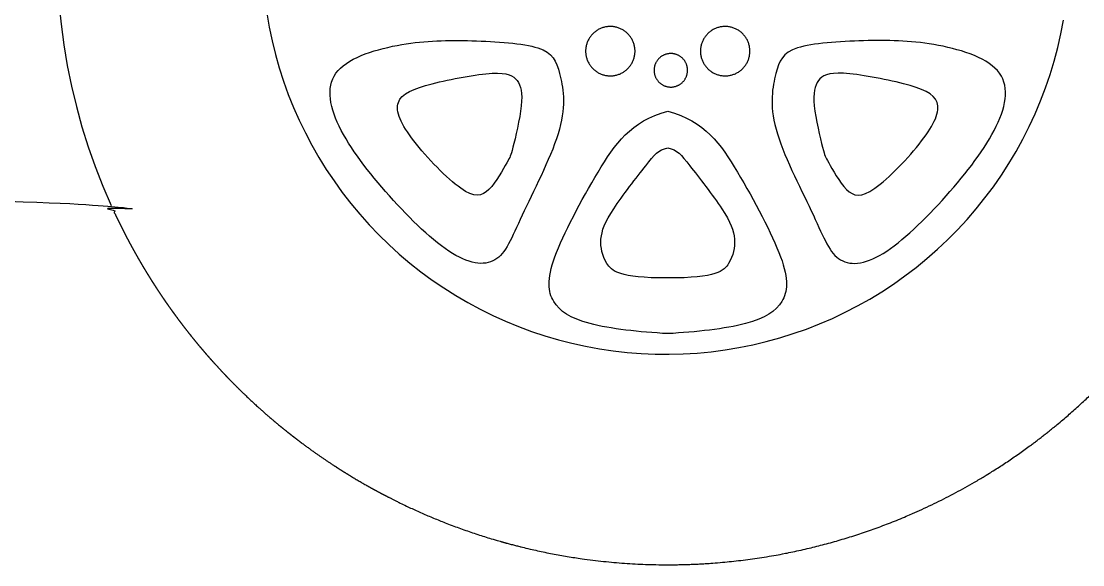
# Model space of a CAD drawing. Header units: millimetres. Extents: x 500 to 16522, y -4 to 2093.
# Drawn here: x 3972 to 4572, y -4 to 303 of the extents above; entities that cross this region are included whole.
import ezdxf

# ---------------------------------------------------------------- set-up
doc = ezdxf.new("R2010")
doc.units = ezdxf.units.MM
doc.header["$MEASUREMENT"] = 0
doc.layers.add('inner', color=180, linetype='Continuous')
doc.layers.add('outer', color=200, linetype='Continuous')

msp = doc.modelspace()

# ---------------------------------------------------------------- linework, layer by layer
at = {"layer": 'inner'}
for points in [[(3993.52, 313.11), (3994.68, 301.3), (3996.24, 289.54), (3998.2, 277.84), (4000.56, 266.22), (4003.32, 254.68), (4006.48, 243.25), (4010.03, 231.93), (4013.96, 220.74), (4018.28, 209.69), (4022.97, 198.79)], [(4110.83, 307.35), (4112.2, 299.55), (4113.83, 291.8), (4115.74, 284.12), (4117.91, 276.5), (4120.34, 268.97), (4123.04, 261.52), (4125.99, 254.17), (4129.19, 246.93), (4132.65, 239.8), (4136.34, 232.8), (4140.28, 225.93), (4144.46, 219.21), (4148.87, 212.63), (4153.5, 206.2), (4158.35, 199.95), (4163.42, 193.86), (4168.69, 187.95), (4174.17, 182.23), (4179.84, 176.71), (4185.7, 171.38), (4191.74, 166.26), (4197.96, 161.36), (4204.34, 156.67), (4210.88, 152.21), (4217.57, 147.97), (4224.41, 143.97), (4231.38, 140.21), (4238.47, 136.7), (4245.68, 133.43), (4253.01, 130.42), (4260.43, 127.66), (4267.94, 125.16), (4275.54, 122.92), (4283.21, 120.95), (4290.94, 119.25), (4298.73, 117.81), (4306.56, 116.65), (4314.43, 115.76), (4322.32, 115.14), (4330.24, 114.79), (4338.15, 114.73), (4346.07, 114.93), (4353.97, 115.41), (4361.86, 116.17), (4369.71, 117.19), (4377.52, 118.49), (4385.28, 120.06), (4392.98, 121.9), (4400.62, 124.01), (4408.17, 126.38), (4415.64, 129.01), (4423.02, 131.89), (4430.29, 135.03), (4437.44, 138.43), (4444.47, 142.06), (4451.38, 145.94), (4458.14, 150.06), (4464.76, 154.41), (4471.22, 158.99), (4477.52, 163.78), (4483.65, 168.8), (4489.6, 174.02), (4495.37, 179.45), (4500.94, 185.07), (4506.32, 190.88), (4511.49, 196.88), (4516.45, 203.05), (4521.19, 209.39), (4525.71, 215.9), (4530.01, 222.55), (4534.06, 229.35), (4537.88, 236.29), (4541.46, 243.35), (4544.79, 250.54), (4547.87, 257.83), (4550.69, 265.23), (4553.26, 272.72), (4555.56, 280.3), (4557.6, 287.95), (4559.37, 295.67), (4560.87, 303.44)]]:
    msp.add_lwpolyline(points, dxfattribs=at)
for points in [[(4318.84, 285.96), (4318.83, 286.45), (4318.8, 286.93), (4318.76, 287.41), (4318.7, 287.89), (4318.63, 288.37), (4318.53, 288.85), (4318.43, 289.32), (4318.3, 289.79), (4318.16, 290.25), (4318, 290.71), (4317.83, 291.16), (4317.64, 291.61), (4317.44, 292.05), (4317.22, 292.48), (4316.99, 292.9), (4316.74, 293.32), (4316.48, 293.73), (4316.2, 294.12), (4315.91, 294.51), (4315.61, 294.89), (4315.29, 295.25), (4314.96, 295.61), (4314.62, 295.95), (4314.27, 296.29), (4313.9, 296.61), (4313.53, 296.91), (4313.14, 297.21), (4312.75, 297.49), (4312.34, 297.75), (4311.93, 298), (4311.51, 298.24), (4311.08, 298.46), (4310.64, 298.67), (4310.19, 298.86), (4309.74, 299.04), (4309.29, 299.2), (4308.82, 299.34), (4308.36, 299.47), (4307.89, 299.59), (4307.41, 299.68), (4306.93, 299.76), (4306.45, 299.82), (4305.97, 299.87), (4305.49, 299.9), (4305, 299.91), (4304.52, 299.91), (4304.04, 299.89), (4303.55, 299.85), (4303.07, 299.8), (4302.59, 299.72), (4302.12, 299.64), (4301.64, 299.53), (4301.18, 299.41), (4300.71, 299.27), (4300.25, 299.12), (4299.8, 298.95), (4299.35, 298.77), (4298.91, 298.57), (4298.47, 298.35), (4298.05, 298.12), (4297.63, 297.88), (4297.22, 297.62), (4296.82, 297.35), (4296.43, 297.06), (4296.05, 296.76), (4295.68, 296.45), (4295.32, 296.12), (4294.98, 295.78), (4294.64, 295.43), (4294.32, 295.07), (4294.01, 294.7), (4293.71, 294.32), (4293.43, 293.93), (4293.16, 293.52), (4292.9, 293.11), (4292.66, 292.69), (4292.44, 292.26), (4292.22, 291.83), (4292.03, 291.38), (4291.85, 290.93), (4291.68, 290.48), (4291.53, 290.02), (4291.4, 289.55), (4291.29, 289.08), (4291.19, 288.61), (4291.1, 288.13), (4291.03, 287.65), (4290.98, 287.17), (4290.95, 286.69), (4290.93, 286.2), (4290.93, 285.72), (4290.95, 285.24), (4290.98, 284.75), (4291.03, 284.27), (4291.1, 283.79), (4291.19, 283.31), (4291.29, 282.84), (4291.4, 282.37), (4291.53, 281.9), (4291.68, 281.44), (4291.85, 280.99), (4292.03, 280.54), (4292.22, 280.1), (4292.44, 279.66), (4292.66, 279.23), (4292.9, 278.81), (4293.16, 278.4), (4293.43, 278), (4293.71, 277.6), (4294.01, 277.22), (4294.32, 276.85), (4294.64, 276.49), (4294.98, 276.14), (4295.32, 275.8), (4295.68, 275.48), (4296.05, 275.16), (4296.43, 274.86), (4296.82, 274.58), (4297.22, 274.3), (4297.63, 274.04), (4298.05, 273.8), (4298.47, 273.57), (4298.91, 273.35), (4299.35, 273.15), (4299.8, 272.97), (4300.25, 272.8), (4300.71, 272.65), (4301.18, 272.51), (4301.64, 272.39), (4302.12, 272.29), (4302.59, 272.2), (4303.07, 272.13), (4303.55, 272.07), (4304.04, 272.04), (4304.52, 272.01), (4305, 272.01), (4305.49, 272.02), (4305.97, 272.05), (4306.45, 272.1), (4306.93, 272.16), (4307.41, 272.24), (4307.89, 272.34), (4308.36, 272.45), (4308.82, 272.58), (4309.29, 272.72), (4309.74, 272.88), (4310.19, 273.06), (4310.64, 273.25), (4311.08, 273.46), (4311.51, 273.68), (4311.93, 273.92), (4312.34, 274.17), (4312.75, 274.44), (4313.14, 274.72), (4313.53, 275.01), (4313.9, 275.32), (4314.27, 275.64), (4314.62, 275.97), (4314.96, 276.31), (4315.29, 276.67), (4315.61, 277.03), (4315.91, 277.41), (4316.2, 277.8), (4316.48, 278.2), (4316.74, 278.6), (4316.99, 279.02), (4317.22, 279.44), (4317.44, 279.88), (4317.64, 280.32), (4317.83, 280.76), (4318, 281.21), (4318.16, 281.67), (4318.3, 282.14), (4318.43, 282.6), (4318.53, 283.08), (4318.63, 283.55), (4318.7, 284.03), (4318.76, 284.51), (4318.8, 284.99), (4318.83, 285.48)], [(4383.7, 285.96), (4383.69, 286.45), (4383.67, 286.93), (4383.62, 287.41), (4383.57, 287.89), (4383.49, 288.37), (4383.4, 288.85), (4383.29, 289.32), (4383.17, 289.79), (4383.02, 290.25), (4382.87, 290.71), (4382.69, 291.16), (4382.51, 291.61), (4382.3, 292.05), (4382.08, 292.48), (4381.85, 292.9), (4381.6, 293.32), (4381.34, 293.73), (4381.06, 294.12), (4380.77, 294.51), (4380.47, 294.89), (4380.15, 295.25), (4379.82, 295.61), (4379.48, 295.95), (4379.13, 296.29), (4378.77, 296.61), (4378.39, 296.91), (4378.01, 297.21), (4377.61, 297.49), (4377.21, 297.75), (4376.79, 298), (4376.37, 298.24), (4375.94, 298.46), (4375.5, 298.67), (4375.06, 298.86), (4374.61, 299.04), (4374.15, 299.2), (4373.69, 299.34), (4373.22, 299.47), (4372.75, 299.59), (4372.28, 299.68), (4371.8, 299.76), (4371.32, 299.82), (4370.84, 299.87), (4370.35, 299.9), (4369.87, 299.91), (4369.38, 299.91), (4368.9, 299.89), (4368.42, 299.85), (4367.94, 299.8), (4367.46, 299.72), (4366.98, 299.64), (4366.51, 299.53), (4366.04, 299.41), (4365.57, 299.27), (4365.12, 299.12), (4364.66, 298.95), (4364.21, 298.77), (4363.77, 298.57), (4363.34, 298.35), (4362.91, 298.12), (4362.49, 297.88), (4362.08, 297.62), (4361.68, 297.35), (4361.29, 297.06), (4360.91, 296.76), (4360.54, 296.45), (4360.19, 296.12), (4359.84, 295.78), (4359.5, 295.43), (4359.18, 295.07), (4358.87, 294.7), (4358.58, 294.32), (4358.29, 293.93), (4358.02, 293.52), (4357.77, 293.11), (4357.53, 292.69), (4357.3, 292.26), (4357.09, 291.83), (4356.89, 291.38), (4356.71, 290.93), (4356.55, 290.48), (4356.4, 290.02), (4356.27, 289.55), (4356.15, 289.08), (4356.05, 288.61), (4355.97, 288.13), (4355.9, 287.65), (4355.85, 287.17), (4355.81, 286.69), (4355.8, 286.2), (4355.8, 285.72), (4355.81, 285.24), (4355.85, 284.75), (4355.9, 284.27), (4355.97, 283.79), (4356.05, 283.31), (4356.15, 282.84), (4356.27, 282.37), (4356.4, 281.9), (4356.55, 281.44), (4356.71, 280.99), (4356.89, 280.54), (4357.09, 280.1), (4357.3, 279.66), (4357.53, 279.23), (4357.77, 278.81), (4358.02, 278.4), (4358.29, 278), (4358.58, 277.6), (4358.87, 277.22), (4359.18, 276.85), (4359.5, 276.49), (4359.84, 276.14), (4360.19, 275.8), (4360.54, 275.48), (4360.91, 275.16), (4361.29, 274.86), (4361.68, 274.58), (4362.08, 274.3), (4362.49, 274.04), (4362.91, 273.8), (4363.34, 273.57), (4363.77, 273.35), (4364.21, 273.15), (4364.66, 272.97), (4365.12, 272.8), (4365.57, 272.65), (4366.04, 272.51), (4366.51, 272.39), (4366.98, 272.29), (4367.46, 272.2), (4367.94, 272.13), (4368.42, 272.07), (4368.9, 272.04), (4369.38, 272.01), (4369.87, 272.01), (4370.35, 272.02), (4370.84, 272.05), (4371.32, 272.1), (4371.8, 272.16), (4372.28, 272.24), (4372.75, 272.34), (4373.22, 272.45), (4373.69, 272.58), (4374.15, 272.72), (4374.61, 272.88), (4375.06, 273.06), (4375.5, 273.25), (4375.94, 273.46), (4376.37, 273.68), (4376.79, 273.92), (4377.21, 274.17), (4377.61, 274.44), (4378.01, 274.72), (4378.39, 275.01), (4378.77, 275.32), (4379.13, 275.64), (4379.48, 275.97), (4379.82, 276.31), (4380.15, 276.67), (4380.47, 277.03), (4380.77, 277.41), (4381.06, 277.8), (4381.34, 278.2), (4381.6, 278.6), (4381.85, 279.02), (4382.08, 279.44), (4382.3, 279.88), (4382.51, 280.32), (4382.69, 280.76), (4382.87, 281.21), (4383.02, 281.67), (4383.17, 282.14), (4383.29, 282.6), (4383.4, 283.08), (4383.49, 283.55), (4383.57, 284.03), (4383.62, 284.51), (4383.67, 284.99), (4383.69, 285.48)], [(4348.5, 275.16), (4348.49, 275.49), (4348.47, 275.82), (4348.44, 276.14), (4348.41, 276.47), (4348.35, 276.79), (4348.29, 277.12), (4348.22, 277.44), (4348.13, 277.75), (4348.04, 278.07), (4347.93, 278.38), (4347.81, 278.69), (4347.69, 278.99), (4347.55, 279.29), (4347.4, 279.58), (4347.24, 279.87), (4347.07, 280.15), (4346.9, 280.43), (4346.71, 280.7), (4346.51, 280.96), (4346.31, 281.21), (4346.09, 281.46), (4345.87, 281.7), (4345.64, 281.94), (4345.4, 282.16), (4345.15, 282.38), (4344.9, 282.59), (4344.63, 282.79), (4344.37, 282.98), (4344.09, 283.16), (4343.81, 283.33), (4343.53, 283.49), (4343.23, 283.64), (4342.94, 283.78), (4342.63, 283.91), (4342.33, 284.03), (4342.02, 284.14), (4341.71, 284.24), (4341.39, 284.33), (4341.07, 284.4), (4340.75, 284.47), (4340.42, 284.52), (4340.1, 284.56), (4339.77, 284.59), (4339.44, 284.61), (4339.11, 284.62), (4338.79, 284.62), (4338.46, 284.61), (4338.13, 284.58), (4337.8, 284.54), (4337.48, 284.5), (4337.16, 284.44), (4336.83, 284.36), (4336.52, 284.28), (4336.2, 284.19), (4335.89, 284.09), (4335.58, 283.97), (4335.28, 283.85), (4334.98, 283.71), (4334.68, 283.57), (4334.4, 283.41), (4334.11, 283.24), (4333.83, 283.07), (4333.56, 282.88), (4333.3, 282.69), (4333.04, 282.48), (4332.79, 282.27), (4332.55, 282.05), (4332.31, 281.82), (4332.08, 281.59), (4331.86, 281.34), (4331.65, 281.09), (4331.45, 280.83), (4331.26, 280.56), (4331.08, 280.29), (4330.91, 280.01), (4330.74, 279.72), (4330.59, 279.43), (4330.44, 279.14), (4330.31, 278.84), (4330.19, 278.53), (4330.08, 278.22), (4329.98, 277.91), (4329.89, 277.6), (4329.81, 277.28), (4329.74, 276.96), (4329.68, 276.63), (4329.64, 276.31), (4329.6, 275.98), (4329.58, 275.65), (4329.57, 275.32), (4329.57, 275), (4329.58, 274.67), (4329.6, 274.34), (4329.64, 274.01), (4329.68, 273.69), (4329.74, 273.36), (4329.81, 273.04), (4329.89, 272.72), (4329.98, 272.41), (4330.08, 272.09), (4330.19, 271.79), (4330.31, 271.48), (4330.44, 271.18), (4330.59, 270.88), (4330.74, 270.59), (4330.91, 270.31), (4331.08, 270.03), (4331.26, 269.76), (4331.45, 269.49), (4331.65, 269.23), (4331.86, 268.98), (4332.08, 268.73), (4332.31, 268.5), (4332.55, 268.27), (4332.79, 268.05), (4333.04, 267.83), (4333.3, 267.63), (4333.56, 267.44), (4333.83, 267.25), (4334.11, 267.07), (4334.4, 266.91), (4334.68, 266.75), (4334.98, 266.61), (4335.28, 266.47), (4335.58, 266.35), (4335.89, 266.23), (4336.2, 266.13), (4336.52, 266.04), (4336.83, 265.95), (4337.16, 265.88), (4337.48, 265.82), (4337.8, 265.78), (4338.13, 265.74), (4338.46, 265.71), (4338.79, 265.7), (4339.11, 265.7), (4339.44, 265.7), (4339.77, 265.72), (4340.1, 265.76), (4340.42, 265.8), (4340.75, 265.85), (4341.07, 265.92), (4341.39, 265.99), (4341.71, 266.08), (4342.02, 266.18), (4342.33, 266.29), (4342.63, 266.41), (4342.94, 266.54), (4343.23, 266.68), (4343.53, 266.83), (4343.81, 266.99), (4344.09, 267.16), (4344.37, 267.34), (4344.63, 267.53), (4344.9, 267.73), (4345.15, 267.94), (4345.4, 268.16), (4345.64, 268.38), (4345.87, 268.61), (4346.09, 268.86), (4346.31, 269.1), (4346.51, 269.36), (4346.71, 269.62), (4346.9, 269.89), (4347.07, 270.17), (4347.24, 270.45), (4347.4, 270.74), (4347.55, 271.03), (4347.69, 271.33), (4347.81, 271.63), (4347.93, 271.94), (4348.04, 272.25), (4348.13, 272.56), (4348.22, 272.88), (4348.29, 273.2), (4348.35, 273.52), (4348.41, 273.85), (4348.44, 274.18), (4348.47, 274.5), (4348.49, 274.83)]]:
    msp.add_lwpolyline(points, close=True, dxfattribs=at)
for points in [[(4039.58, 621.37), (4114.83, 688.14), (4186.68, 720.39), (4265.33, 739.06), (4383.58, 745.28), (4493.91, 719.26), (4599.15, 651.93), (4679.49, 556.31), (4713.44, 477.66), (4746.25, 379.22), (4759.26, 284.73), (4760.74, 213.66)], [(4264, 287.8), (4255.51, 290.54), (4225.34, 292.42), (4188.56, 291.86), (4142.73, 278.28), (4147.26, 244.9), (4178.94, 203.59), (4217.98, 165.68), (4243.44, 163.99), (4253.06, 191.14), (4281.92, 246.03), (4276.26, 276.01), (4272.49, 285.07), (4264, 287.8)], [(4410.63, 287.8), (4419.12, 290.54), (4449.29, 292.42), (4486.07, 291.86), (4531.9, 278.28), (4527.37, 244.9), (4495.69, 203.59), (4456.65, 165.68), (4431.19, 163.99), (4421.57, 191.14), (4392.72, 246.03), (4398.37, 276.01), (4402.15, 285.07), (4410.63, 287.8)], [(4246.43, 222.92), (4248.46, 226.53), (4248.62, 226.21), (4256.41, 258.35), (4253.25, 270.53), (4243.75, 275.65), (4200.39, 267.61), (4180.18, 259.33), (4189.92, 237.41), (4224.02, 202.34), (4236.44, 204.53), (4244.4, 219.3), (4246.43, 222.92)], [(4428.21, 222.92), (4426.18, 226.53), (4426.01, 226.21), (4418.22, 258.35), (4421.39, 270.53), (4430.88, 275.65), (4474.24, 267.61), (4494.45, 259.33), (4484.71, 237.41), (4450.61, 202.34), (4438.19, 204.53), (4430.24, 219.3), (4428.21, 222.92)], [(4337.32, 126.38), (4321.43, 127.29), (4288.05, 130.89), (4270.31, 143.22), (4268.21, 163.67), (4298.58, 220.8), (4316.32, 246.36), (4337.32, 252.07)], [(4337.32, 252.07), (4358.32, 246.36), (4376.06, 220.8), (4406.43, 163.67), (4404.32, 143.22), (4386.58, 130.89), (4353.2, 127.29), (4337.32, 126.38)], [(4337.32, 157.83), (4309.63, 157.83), (4301.47, 165.63), (4298.13, 179.73), (4303.69, 194.21), (4327.87, 224.98), (4331.89, 230.29), (4337.32, 231.32)], [(4337.32, 231.32), (4342.75, 230.29), (4346.76, 224.98), (4370.94, 194.21), (4376.51, 179.73), (4373.16, 165.63), (4365, 157.83), (4337.32, 157.83)]]:
    msp.add_open_spline(points, degree=3, dxfattribs=at)
for points, knots in [([(4728.59, 222.69), (4727.61, 227.78), (4726.94, 249.1), (4725.31, 349.85), (4689.67, 479.03), (4625.05, 596.58), (4544.72, 663.64), (4453.22, 709.04), (4364.51, 723.01), (4217.82, 716.73), (4125.62, 672.72), (4042.56, 610.52), (4003.76, 549.29), (3964.95, 459.6), (3947.14, 363.77), (3944.39, 281.82), (3939.82, 200.94)], [13.364991, 13.364991, 13.364991, 13.364991, 14, 15, 16, 17, 18, 19, 20, 21, 22, 23, 24, 25, 26, 26.950493, 26.950493, 26.950493, 26.950493]), ([(4652.08, 199.74), (4649.77, 200.27), (4643.3, 202.24), (4636.38, 208.11), (4641.01, 218.34), (4657.85, 291.84), (4661.81, 360.87), (4653.76, 437.85), (4618.58, 520.24), (4591.22, 560.83), (4562.24, 602.19)], [2.417959, 2.417959, 2.417959, 2.417959, 3, 4, 5, 6, 7, 8, 9, 10, 10, 10, 10])]:
    msp.add_open_spline(points, degree=3, knots=knots, dxfattribs=at)
at = {"layer": 'outer'}
msp.add_rational_spline([(745.52, 818.88), (753.68, 821.4), (796.19, 833.82), (926.32, 868.88), (1148.44, 909.39), (1724.04, 993.14), (1832.75, 998.93), (1882.75, 999.16), (1893.95, 999.2), (1908.99, 1016.76), (1928.63, 1020.73), (1936.83, 1020.6), (1940.71, 1019), (1953.49, 1037.8), (1964.62, 1046.52), (1971.53, 1050.43), (1975.14, 1050.43), (1990.15, 1036.15), (1997.84, 1027.49), (2000.17, 1024.71), (2117, 1091.77), (2436.21, 1276.82), (2627.63, 1380.92), (2749.87, 1415.85), (2954.5, 1454.99), (3292.01, 1482.58), (3811.27, 1467.98), (4116.33, 1417.67), (4296.45, 1367.37), (4620.98, 1231.06), (4841.54, 1122.24), (4902.54, 1091.88), (4925.9, 1082), (5155.01, 1065.22), (5351.95, 1045.6), (5397.86, 1042.36), (5412.55, 1039.34), (5413.39, 1039.61), (5422.16, 1041.84), (5433.16, 1039.44), (5448.11, 1017.65), (5454.65, 1008.73), (5467.02, 983.36), (5480.67, 915.55), (5478.9, 887.19), (5477.42, 881.99), (5468.88, 879.02), (5461.08, 875.31), (5459.97, 869.37), (5461.82, 847.47), (5459.97, 751.32), (5461.82, 696.01), (5471.48, 689.7), (5481.87, 684.13), (5483.35, 673), (5486.58, 664.61), (5490.81, 655.19), (5492.7, 651.77), (5508.33, 651.69), (5522.45, 637.22), (5529.01, 625.48), (5534.78, 566.28), (5516.67, 515.4), (5488.02, 452.68), (5473.51, 425.61), (5463.28, 409.68), (5475.05, 392.73), (5485.57, 370.78), (5479.86, 349.13), (5463.92, 331.7), (5435.15, 328.42), (5416.68, 329.13), (5412, 329.42), (5399.65, 322.33), (5387.29, 315.25), (5374.94, 308.16), (5363.42, 308.26), (5351.89, 308.36), (5340.36, 308.46), (5324.13, 303.59), (5307.9, 298.72), (5291.66, 293.84), (5292.66, 292), (5293.66, 290.16), (5294.66, 288.31), (5279.22, 277.09), (5263.79, 265.86), (5248.35, 254.64), (5234.62, 254.64), (5220.89, 254.64), (5207.16, 254.64), (5205.16, 258.81), (5203.17, 262.98), (5201.17, 267.15), (5199.73, 265.18), (5198.29, 263.22), (5196.85, 261.25), (5181.56, 259.14), (5166.27, 257.03), (5150.98, 254.91), (5151.16, 253.04), (5151.34, 251.16), (5151.52, 249.29), (5145.54, 248.72), (5139.57, 248.14), (5133.6, 247.57), (5133.71, 246.36), (5133.83, 245.15), (5133.95, 243.93), (5134.11, 242.23), (5131.27, 241.07), (5125.41, 240.48), (5119.32, 239.89), (5116.2, 240.47), (5116.03, 242.21), (5115.91, 243.42), (5115.8, 244.64), (5115.68, 245.85), (5109.71, 245.27), (5103.74, 244.7), (5097.76, 244.12), (5097.88, 242.91), (5098, 241.7), (5098.11, 240.49), (5098.28, 238.78), (5095.43, 237.63), (5089.58, 237.03), (5083.49, 236.45), (5080.36, 237.03), (5080.2, 238.77), (5080.08, 239.98), (5079.96, 241.19), (5079.85, 242.4), (5073.87, 241.83), (5067.9, 241.25), (5061.93, 240.68), (5062.04, 239.47), (5062.16, 238.26), (5062.28, 237.05), (5062.44, 235.34), (5059.6, 234.19), (5053.74, 233.59), (5047.65, 233.01), (5044.53, 233.58), (5044.36, 235.32), (5044.24, 236.54), (5044.13, 237.75), (5044.01, 238.96), (5038.04, 238.38), (5032.07, 237.81), (5026.09, 237.24), (5026.21, 236.03), (5026.33, 234.81), (5026.44, 233.6), (5026.61, 231.89), (5023.76, 230.74), (5017.91, 230.15), (5011.82, 229.56), (5008.69, 230.14), (5008.53, 231.88), (5008.41, 233.09), (5008.29, 234.3), (5008.18, 235.51), (5002.2, 234.94), (4996.23, 234.37), (4990.26, 233.79), (4990.38, 232.58), (4990.49, 231.37), (4990.61, 230.16), (4990.77, 228.45), (4987.93, 227.3), (4982.07, 226.7), (4975.98, 226.12), (4972.86, 226.7), (4972.69, 228.44), (4972.57, 229.65), (4972.46, 230.86), (4972.34, 232.07), (4966.37, 231.5), (4960.4, 230.92), (4954.42, 230.35), (4954.54, 229.14), (4954.66, 227.93), (4954.77, 226.71), (4954.94, 225.01), (4952.09, 223.85), (4946.24, 223.26), (4940.15, 222.67), (4937.02, 223.25), (4936.86, 224.99), (4936.74, 226.2), (4936.62, 227.41), (4936.51, 228.63), (4930.53, 228.05), (4924.56, 227.48), (4918.59, 226.9), (4918.71, 225.69), (4918.82, 224.48), (4918.94, 223.27), (4919.1, 221.56), (4916.26, 220.41), (4910.4, 219.81), (4904.32, 219.23), (4901.19, 219.81), (4901.02, 221.55), (4900.9, 222.76), (4900.79, 223.97), (4900.67, 225.18), (4894.7, 224.61), (4888.73, 224.03), (4882.75, 223.46), (4882.87, 222.25), (4882.99, 221.04), (4883.1, 219.83), (4883.27, 218.12), (4880.42, 216.97), (4874.57, 216.37), (4868.48, 215.78), (4865.35, 216.36), (4865.19, 218.1), (4864.77, 222.43), (4864.35, 226.76), (4863.94, 231.09), (4844.89, 227.39), (4777.46, 214.61), (4746.59, 212.43), (4732.14, 212.79), (4729.15, 219.77), (4728.59, 222.69), (4715.34, 222.69), (4704.57, 222.7), (4695.81, 222.72), (4675.84, 203.48), (4665.12, 198.61), (4659.23, 198.41), (4653.74, 199.36), (4652.08, 199.74), (4594.85, 71.95), (4477.33, -4.17), (4337.32, -4.17), (4197.71, -4.17), (4080.42, 71.55), (4022.97, 198.79), (3766, 206.73), (2975.74, 203.34), (2055.07, 198.65), (1677.82, 191.56), (1617.96, 70.95), (1503.53, 0), (1368.88, 0), (1235.92, 0), (1122.48, 69.37), (1061.88, 187.72), (1053.68, 190.08), (1021.81, 200.3), (992.27, 216.93), (991.78, 211.65), (989.65, 201.15), (981.7, 194.68), (945.32, 200.25), (818.37, 215.1), (675.45, 223.27), (623.11, 228.46), (606.03, 233.66), (555.18, 253.33), (541.44, 266.33), (544.41, 274.86), (568.17, 286), (591.93, 296.77), (603.43, 309.39), (600.09, 321.27), (580.79, 327.95), (561.49, 339.83), (561.86, 347.99), (566.68, 351.34), (577.45, 353.56), (584.13, 359.87), (586.36, 369.9), (583.76, 374.72), (581.16, 378.43), (546.07, 385.3), (542.16, 394.02), (538.05, 397.9), (537.3, 401.06), (537.19, 401.99), (535.12, 402.06), (533.06, 402.12), (530.99, 402.18), (530.99, 395.9), (530.99, 389.62), (530.99, 383.34), (521.06, 383.34), (511.13, 383.34), (501.2, 383.34), (500.94, 416.09), (500.68, 448.84), (500.42, 481.58), (501.6, 481.58), (502.78, 481.58), (503.97, 481.58), (503.97, 501.12), (511.07, 508.81), (542.41, 530.93), (563.41, 541.39), (569.48, 544.18), (568.29, 560.78), (578.51, 601.98), (600.77, 665.42), (635.64, 743.3), (656.07, 770.53), (664.05, 773.15), (668.59, 773.16), (669.59, 774.18), (675.43, 780.31), (692.88, 799.93), (723.2, 811.87), (742.05, 817.8), (751.61, 848.67), (761.18, 879.54), (770.74, 910.41), (771.69, 910.11), (772.65, 909.81), (773.6, 909.52), (764.24, 879.31), (754.88, 849.09), (745.52, 818.88)], [1, 1, 1, 1, 1, 1, 1, 1, 1, 1, 1, 1, 1, 1, 1, 1, 1, 1, 1, 1, 1, 1, 1, 1, 1, 1, 1, 1, 1, 1, 1, 1, 1, 1, 1, 1, 1, 1, 1, 1, 1, 1, 1, 1, 1, 1, 1, 1, 1, 1, 1, 1, 1, 1, 1, 1, 1, 1, 1, 1, 1, 1, 1, 1, 1, 1, 1, 1, 1, 1, 1, 1, 1, 1, 1, 1, 1, 1, 1, 1, 1, 1, 1, 1, 1, 1, 1, 1, 1, 1, 1, 1, 1, 1, 1, 1, 1, 1, 1, 1, 1, 1, 1, 1, 1, 1, 1, 1, 1, 1, 1, 1, 1, 1, 1, 1, 1, 1, 1, 1, 1, 1, 1, 1, 1, 1, 1, 1, 1, 1, 1, 1, 1, 1, 1, 1, 1, 1, 1, 1, 1, 1, 1, 1, 1, 1, 1, 1, 1, 1, 1, 1, 1, 1, 1, 1, 1, 1, 1, 1, 1, 1, 1, 1, 1, 1, 1, 1, 1, 1, 1, 1, 1, 1, 1, 1, 1, 1, 1, 1, 1, 1, 1, 1, 1, 1, 1, 1, 1, 1, 1, 1, 1, 1, 1, 1, 1, 1, 1, 1, 1, 1, 1, 1, 1, 1, 1, 1, 1, 1, 1, 1, 1, 1, 1, 1, 1, 1, 1, 1, 1, 1, 1, 1, 1, 1, 1, 1, 1, 1, 1, 1, 1, 1, 1, 1, 1, 0.892852278331, 0.892852278331, 1, 0.893395956057, 0.893395956057, 1, 1, 1, 1, 1, 0.899919408871, 0.899919408871, 1, 0.902097675062, 0.902097675062, 1, 1, 1, 1, 1, 1, 1, 1, 1, 1, 1, 1, 1, 1, 1, 1, 1, 1, 1, 1, 1, 1, 1, 1, 1, 1, 1, 1, 1, 1, 1, 1, 1, 1, 1, 1, 1, 1, 1, 1, 1, 1, 1, 1, 1, 1, 1, 1, 1, 1, 1, 1, 1, 1, 1, 1, 1, 1, 1, 1, 1, 1, 1, 1, 1, 1, 1, 1, 1, 1, 1, 1, 1, 1], degree=3, knots=[2525.421596, 2525.421596, 2525.421596, 2525.421596, 2525.702773, 2526.702773, 2527.702773, 2528.702773, 2529.702773, 2529.940487, 2529.940487, 2529.940487, 2530.940487, 2531.593816, 2531.593816, 2531.593816, 2532.593816, 2533.593816, 2534.593816, 2535.593816, 2536.00843, 2536.00843, 2536.00843, 2536.893105, 2537.893105, 2538.893105, 2539.893105, 2540.893105, 2541.893105, 2542.893105, 2543.893105, 2544.893105, 2545.893105, 2546.575745, 2546.575745, 2546.575745, 2547.575745, 2548.513586, 2548.513586, 2548.513586, 2548.617264, 2549.617264, 2549.617264, 2549.617264, 2550.515091, 2551.515091, 2552.515091, 2553.515091, 2554.515091, 2555.515091, 2556.515091, 2557.515091, 2558.515091, 2559.515091, 2560.515091, 2561.515091, 2562.515091, 2563.515091, 2564.12332, 2564.12332, 2564.12332, 2564.913734, 2565.913734, 2566.913734, 2567.913734, 2568.913734, 2569.607665, 2569.607665, 2569.607665, 2570.607665, 2571.607665, 2572.607665, 2573.607665, 2573.941185, 2573.941185, 2573.941185, 2574.941185, 2574.941185, 2574.941185, 2575.941185, 2575.941185, 2575.941185, 2576.941185, 2576.941185, 2576.941185, 2577.941185, 2577.941185, 2577.941185, 2578.941185, 2578.941185, 2578.941185, 2579.941185, 2579.941185, 2579.941185, 2580.941185, 2580.941185, 2580.941185, 2581.941185, 2581.941185, 2581.941185, 2582.941185, 2582.941185, 2582.941185, 2583.941185, 2583.941185, 2583.941185, 2584.941185, 2584.941185, 2584.941185, 2588.591387, 2588.591387, 2588.591387, 2589.572489, 2589.572489, 2589.572489, 2590.572489, 2590.572489, 2590.572489, 2591.572489, 2591.572489, 2591.572489, 2592.572489, 2592.572489, 2592.572489, 2596.222692, 2596.222692, 2596.222692, 2597.203794, 2597.203794, 2597.203794, 2598.203794, 2598.203794, 2598.203794, 2599.203794, 2599.203794, 2599.203794, 2600.203794, 2600.203794, 2600.203794, 2603.853996, 2603.853996, 2603.853996, 2604.835098, 2604.835098, 2604.835098, 2605.835098, 2605.835098, 2605.835098, 2606.835098, 2606.835098, 2606.835098, 2607.835098, 2607.835098, 2607.835098, 2611.485301, 2611.485301, 2611.485301, 2612.466403, 2612.466403, 2612.466403, 2613.466403, 2613.466403, 2613.466403, 2614.466403, 2614.466403, 2614.466403, 2615.466403, 2615.466403, 2615.466403, 2619.116605, 2619.116605, 2619.116605, 2620.097707, 2620.097707, 2620.097707, 2621.097707, 2621.097707, 2621.097707, 2622.097707, 2622.097707, 2622.097707, 2623.097707, 2623.097707, 2623.097707, 2626.74791, 2626.74791, 2626.74791, 2627.729012, 2627.729012, 2627.729012, 2628.729012, 2628.729012, 2628.729012, 2629.729012, 2629.729012, 2629.729012, 2630.729012, 2630.729012, 2630.729012, 2634.379214, 2634.379214, 2634.379214, 2635.360316, 2635.360316, 2635.360316, 2636.360316, 2636.360316, 2636.360316, 2637.360316, 2637.360316, 2637.360316, 2638.360316, 2638.360316, 2638.360316, 2642.010519, 2642.010519, 2642.010519, 2642.991621, 2642.991621, 2642.991621, 2643.991621, 2643.991621, 2643.991621, 2644.991621, 2644.991621, 2644.991621, 2645.368919, 2646.368919, 2647.368919, 2647.73391, 2647.73391, 2647.73391, 2647.921612, 2647.921612, 2647.921612, 2648.921612, 2649.921612, 2650.339571, 2650.339571, 2650.339571, 3046.864278, 3046.864278, 3046.864278, 3442.353132, 3442.353132, 3442.353132, 3443.314377, 3444.280655, 3444.280655, 3444.280655, 3827.146557, 3827.146557, 3827.146557, 4205.713902, 4205.713902, 4205.713902, 4206.713902, 4206.713902, 4206.713902, 4207.091278, 4208.091278, 4209.091278, 4210.091278, 4211.091278, 4212.091278, 4213.091278, 4214.091278, 4215.091278, 4216.091278, 4217.091278, 4218.091278, 4219.091278, 4220.091278, 4221.091278, 4222.091278, 4223.091278, 4224.091278, 4225.091278, 4226.091278, 4227.091278, 4228.091278, 4229.091278, 4230.091278, 4231.091278, 4232.091278, 4232.369741, 4232.369741, 4232.369741, 4233.369741, 4233.369741, 4233.369741, 4234.369741, 4234.369741, 4234.369741, 4235.369741, 4235.369741, 4235.369741, 4236.369741, 4236.369741, 4236.369741, 4237.369741, 4237.369741, 4237.369741, 4238.369741, 4239.369741, 4239.788982, 4239.788982, 4239.788982, 4240.788982, 4241.788982, 4242.788982, 4243.788982, 4244.618763, 4244.618763, 4244.618763, 4244.859961, 4245.859961, 4246.537972, 4246.537972, 4246.537972, 4247.537972, 4247.537972, 4247.537972, 4248.537972, 4248.537972, 4248.537972, 4249.537972, 4249.537972, 4249.537972, 4249.537972], dxfattribs=at)

doc.saveas('drawing.dxf')
